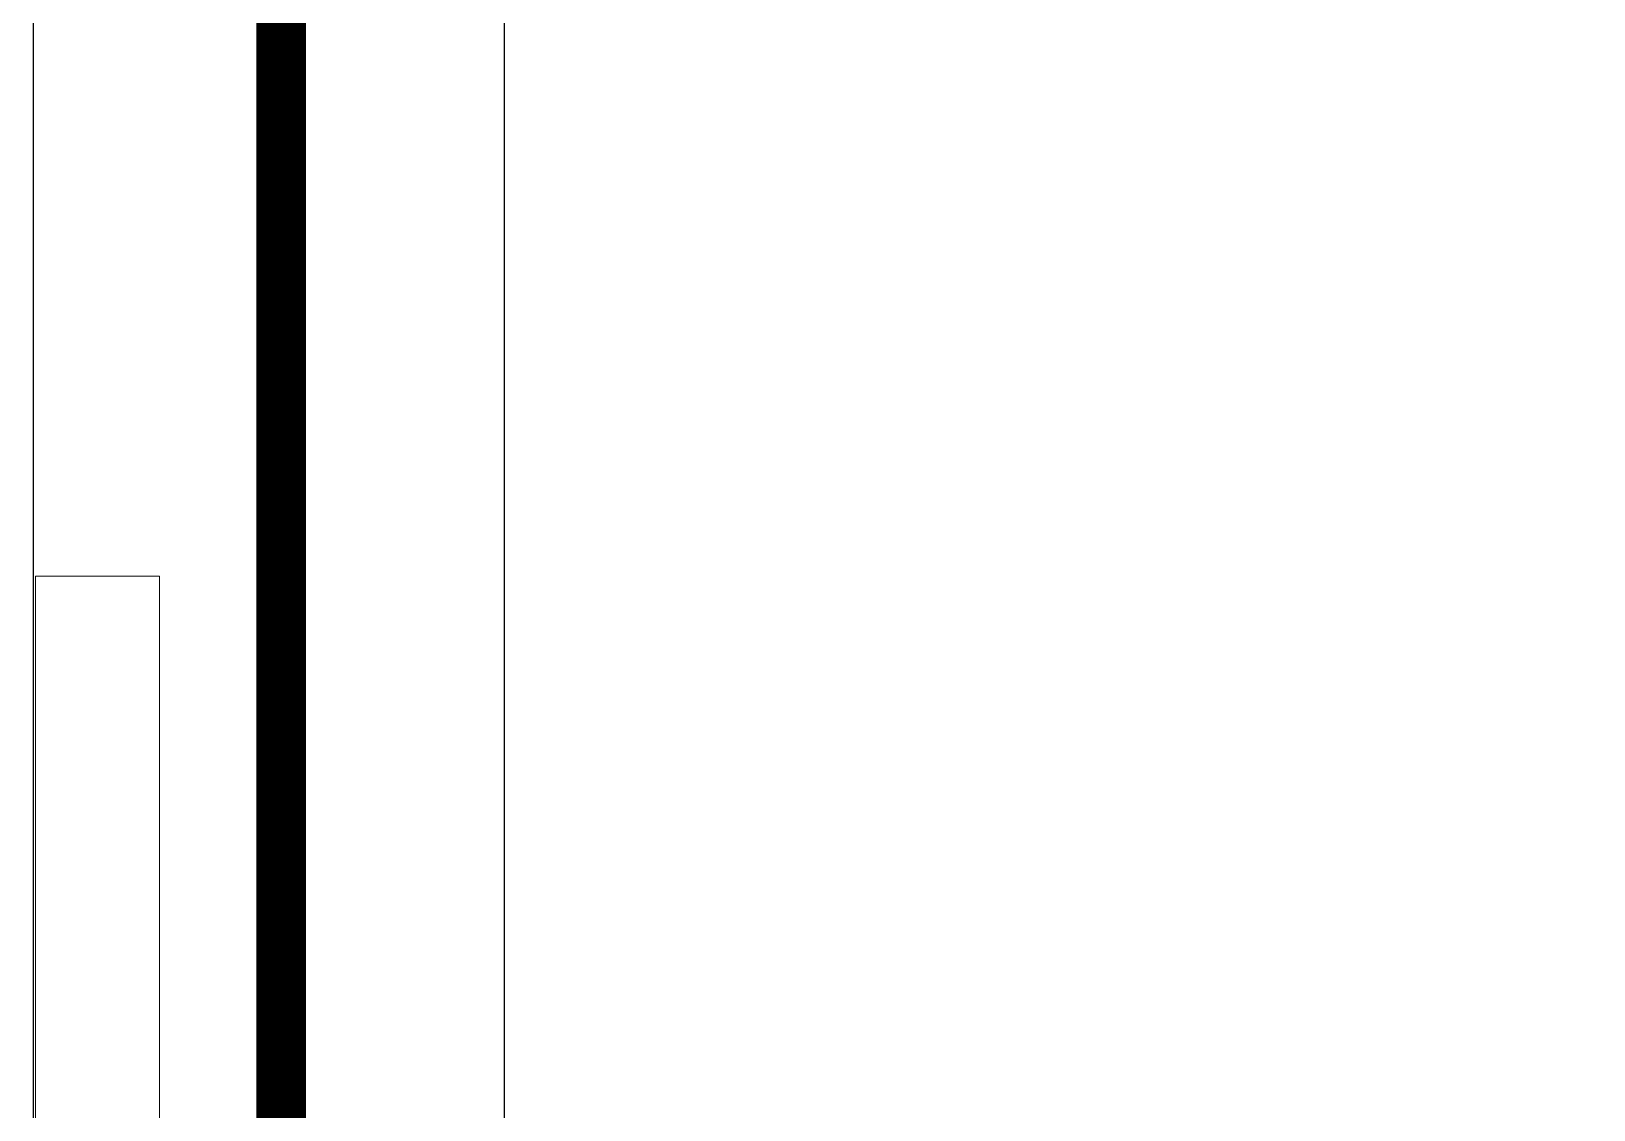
# Model space of a CAD drawing. Header units: millimetres. Extents: x -343543 to 400519, y -115663 to 104219.
# Drawn here: x -86481.9 to -86167, y 7341.7 to 7559.1 of the extents above; entities that cross this region are included whole.
import ezdxf

# ---------------------------------------------------------------- set-up
doc = ezdxf.new("R2010")
doc.units = ezdxf.units.MM
doc.linetypes.add("$0$02'TUONG Xay$0$HIDDEN", pattern=[0.375, 0.25, -0.125])
doc.layers.get('0').update_dxf_attribs({"color": 231, "lineweight": 0})
for name, color, linetype in [('A-FLOR', 35, 'Continuous'), ('XREF MAT BANG TUONG XAY$0$A-FNSH', 8, 'Continuous'), ('XREF MAT BANG TUONG XAY$0$A-FURN', 8, 'Continuous')]:
    doc.layers.add(name, color=color, linetype=linetype)
for name, color, linetype, lineweight in [('A-PATT', 252, 'Continuous', 9), ('A-SYMBOLS', 10, 'Continuous', 13), ('XREF MAT BANG TUONG XAY$0$01.Xref _MB T1$0$A-TEXT', 8, 'Continuous', 25)]:
    doc.layers.add(name, color=color, linetype=linetype, lineweight=lineweight)
doc.layers.add('fix lightting red', color=1, linetype='Continuous', lineweight=5, true_color=0xff0000)

# ---------------------------------------------------------------- blocks, each defined once
blk = doc.blocks.new('XREF MAT BANG TUONG XAY$0$01.Xref _MB T1$0$Phong tam')
at = {"layer": 'XREF MAT BANG TUONG XAY$0$A-FURN', "color": 8, "elevation": 0}
blk.add_lwpolyline([(-4325, 6965), (-4420.01, 6965), (-4420.01, 1480), (-4325, 1480)], close=True, dxfattribs=at)
blk = doc.blocks.new('XREF MAT BANG NOI THAT')
at = {"color": 8}
blk.add_lwpolyline([(4185.44, 7449.25), (4210.44, 7449.25), (4210.44, 6949.25), (4185.44, 6949.25)], close=True, dxfattribs=at)
blk = doc.blocks.new('01.Xref _MB T1')
at = {"layer": 'XREF MAT BANG TUONG XAY$0$01.Xref _MB T1$0$A-TEXT', "color": 8}
blk.add_blockref('XREF MAT BANG TUONG XAY$0$01.Xref _MB T1$0$Phong tam', (8605.00011, 2999.99999), dxfattribs=at)
at = {"layer": 'XREF MAT BANG TUONG XAY$0$A-FNSH', "color": 8}
blk.add_lwpolyline([(3540.00133, 10224.99984), (5475.00011, 10224.99984), (5475.00011, 9964.99997), (4184.98961, 9965.00167), (4184.98236, 4479.99998), (5730.00011, 4479.99998), (5730.00011, 4134.99998)], dxfattribs=at)
at = {"layer": 'A-PATT', "color": 8}
blk.add_blockref('XREF MAT BANG NOI THAT', (0, 0), dxfattribs=at)
blk = doc.blocks.new('DenSanTuongT1Ikigai')
at = {"layer": 'fix lightting red', "color": 1, "linetype": "$0$02'TUONG Xay$0$HIDDEN", "ltscale": 500, "true_color": 0xff0000, "const_width": 10}
blk.add_lwpolyline([(4234.99, 9965), (4234.99, 4480)], dxfattribs=at)

msp = doc.modelspace()

# ---------------------------------------------------------------- block references
at = {"layer": 'A-SYMBOLS'}
msp.add_blockref('01.Xref _MB T1', (-90666.54, 0), dxfattribs=at)

# ---------------------------------------------------------------- next in the draw order: block references
at = {"layer": 'A-FLOR'}
msp.add_blockref('DenSanTuongT1Ikigai', (-90666.54, 0), dxfattribs=at)

doc.saveas('drawing.dxf')
